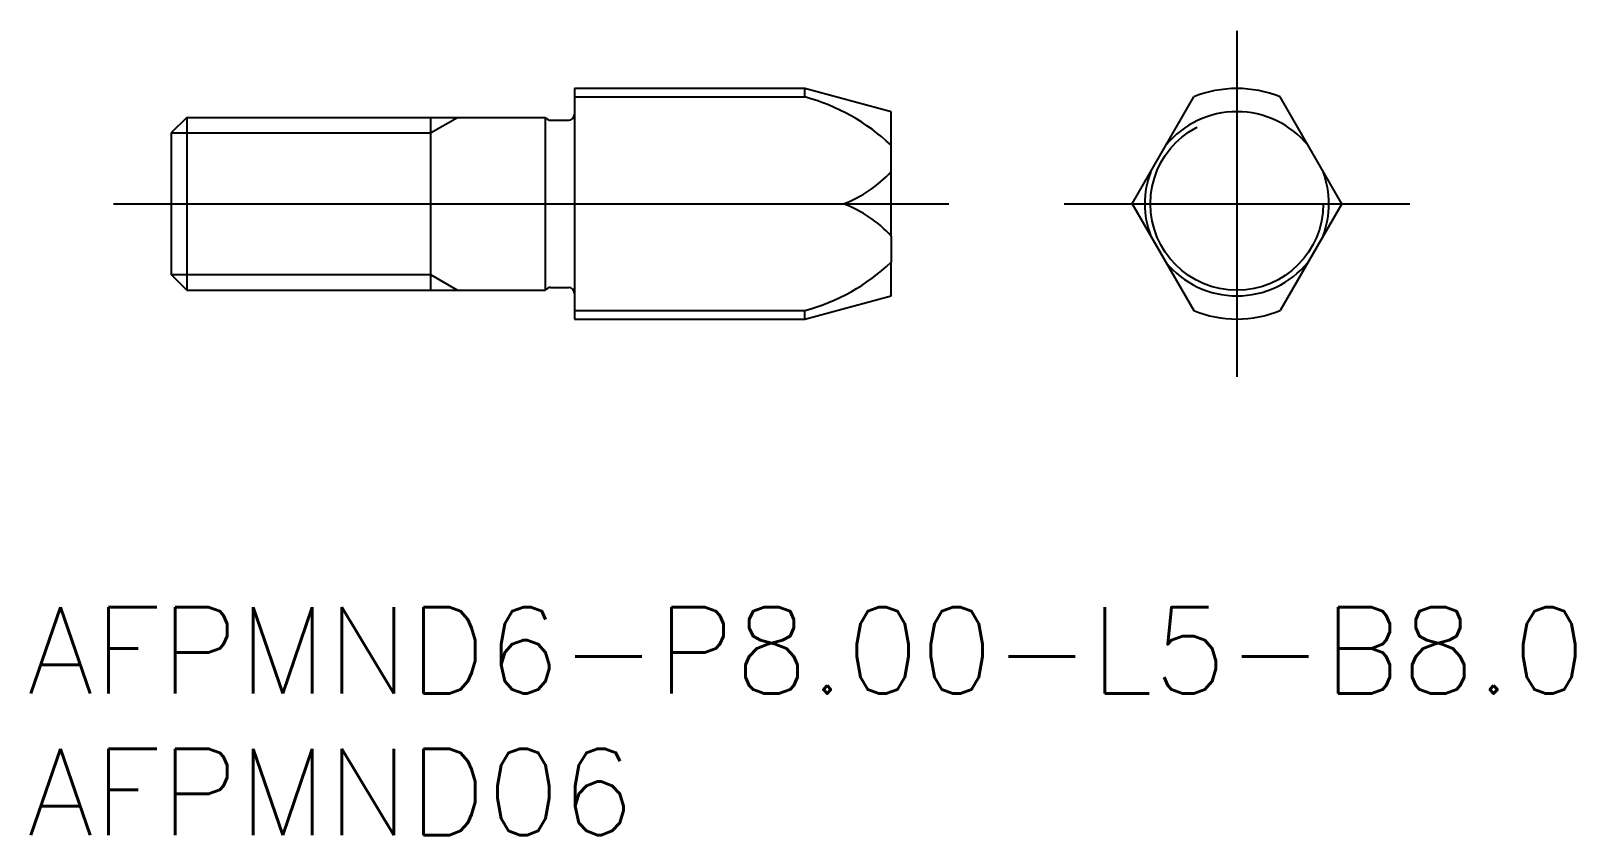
# Model space of a CAD drawing. Extents: x -41.9 to 11.7, y -21.9 to 6.
import ezdxf

# ---------------------------------------------------------------- set-up
doc = ezdxf.new("R2010")
doc.units = 0
doc.linetypes.add('CENTER', pattern=[50.8, 31.75, -6.35, 6.35, -6.35])
doc.linetypes.add('DASHED', pattern=[19.05, 12.7, -6.35])
doc.layers.get('0').update_dxf_attribs({"linetype": 'CONTINUOUS'})
doc.layers.add('CENTER', color=1, linetype='CONTINUOUS')
doc.styles.get("Standard").update_dxf_attribs({"font": 'txt.shx', "height": 3, "bigfont": 'bigfont.shx'})

msp = doc.modelspace()

# ---------------------------------------------------------------- linework, layer by layer
at = {"color": 7, "linetype": 'CONTINUOUS'}
for p, q in [((-23, 4), (-23, -4)), ((-15, 4), (-23, 4)), ((-15, 3.708), (-15, 4)), ((-12, 3.196), (-15, 4)), ((-23, 3.708), (-15, 3.708)), ((-3.641, 0), (-1.5, 3.708)), ((3.641, 0), (1.5, 3.708)), ((-36.459, 3), (-37, 2.458)), ((-36.459, 3), (-24, 3)), ((-36.459, 3), (-36.459, -3)), ((-28, 3), (-28, -3)), ((-24, -3), (-24, 3)), ((-23.827, 2.9), (-23.2, 2.9)), ((-12, 2.029), (-12, 3.196)), ((-37, 2.458), (-37, -2.459)), ((-12, 1.124), (-12, 2.029)), ((-12, -1.124), (-12, 1.124)), ((-23, 0), (-13.66, 0)), ((-3.641, 0), (-1.5, -3.708)), ((3.641, 0), (1.5, -3.708)), ((-12, -1.124), (-12, -2.029)), ((-12, -3.196), (-12, -2.029)), ((-36.459, -3), (-37, -2.459)), ((-36.459, -3), (-24, -3)), ((-23.827, -2.9), (-23.2, -2.9)), ((-15, -4), (-12, -3.196)), ((-23, -3.708), (-15, -3.708)), ((-15, -4), (-15, -3.708)), ((-23, -4), (-15, -4))]:
    msp.add_line(p, q, dxfattribs=at)
at = {"color": 3, "linetype": 'CONTINUOUS'}
for p, q in [((-28, 2.458), (-27.062, 3)), ((-37, 2.458), (-28, 2.458)), ((-37, -2.459), (-28, -2.459)), ((-28, -2.459), (-27.062, -3))]:
    msp.add_line(p, q, dxfattribs=at)
at = {"color": 3, "linetype": 'DASHED'}
msp.add_circle((0, 0), 3, dxfattribs=at)
at = {"color": 7, "linetype": 'CONTINUOUS'}
for centre, radius, start, end in [((0, 0), 4, 67.9757, 112.0243), ((-16.857, -3.13), 7.086, 46.7306, 74.8093), ((-23.827, 3.1), 0.2, 210, 270), ((-23.2, 3.1), 0.2, 270, 0), ((0, 0), 3.196, 39.4162, 140.5838), ((-15.162, 4.006), 4.279, 290.5538, 317.6455), ((0, 0), 3.196, 159.4162, 200.5838), ((0, 0), 3.196, 339.4162, 20.5838), ((-15.162, -4.006), 4.279, 42.3545, 69.4462), ((-16.857, 3.13), 7.086, 285.1907, 313.2694), ((0, 0), 3.196, 219.4162, 320.5838), ((-23.827, -3.1), 0.2, 90, 150), ((-23.2, -3.1), 0.2, 0, 90), ((0, 0), 4, 247.9757, 292.0243)]:
    msp.add_arc(centre, radius, start, end, dxfattribs=at)
at = {"layer": 'CENTER', "color": 1, "linetype": 'CENTER'}
for p, q in [((0, 6), (0, -6)), ((-39, 0), (-10, 0)), ((-6, 0), (6, 0))]:
    msp.add_line(p, q, dxfattribs=at)

# ---------------------------------------------------------------- texts
at = {"color": 7, "linetype": 'CONTINUOUS'}
for s, p in [('AFPMND6-P8.00-L5-B8.0', (-42, -17)), ('AFPMND06', (-42, -21.909))]:
    msp.add_text(s, height=3, dxfattribs=at).set_placement(p)

doc.saveas('drawing.dxf')
